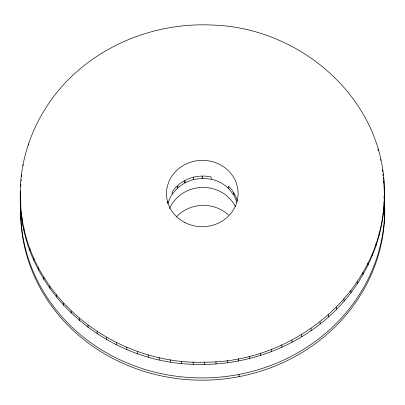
<?xml version="1.0" encoding="UTF-8"?>
<svg xmlns="http://www.w3.org/2000/svg" width="405" height="405" viewBox="0 0 405 405"><rect width="100%" height="100%" fill="white"/><g stroke="black" fill="none" stroke-linecap="round" stroke-linejoin="round"><path stroke-width="0.61" d="M20.25 196.182C19.44 149.278 41.113 103.326 76.044 72.384C112.681 39.579 162.521 22.822 211.491 25.014C301.229 27.186 385.363 100.344 384.396 193.109C385.206 240.008 363.533 285.96 328.597 316.907C291.964 349.712 242.119 366.469 193.15 364.277C103.412 362.1 19.283 288.947 20.25 196.182L20.802 209.01M20.301 198.425L20.458 190.947M384.173 203.705L384.345 190.861M20.63 186.589L20.852 184.098M21.126 180.994L21.237 179.749M20.751 206.768C27.181 298.308 115.724 365.244 204.535 362.197C293.453 362.617 380.092 293.174 384.122 201.462M167.508 203.021A35.802 33.169 -1.3 0 1 167.867 201.493L167.923 203.735A35.802 33.169 -1.3 0 1 172.241 194.147L177.876 187.657L185.07 182.665L193.372 179.481L202.262 178.306L211.182 179.223A35.802 33.169 -1.3 0 1 228.496 188.391L233.862 195.038L237.026 202.176M382.892 173.846L383.105 175.704M383.322 177.567L383.535 179.425M383.753 181.283L384.396 193.109M383.844 180.276L383.894 182.523M384.249 198.232L384.198 195.99A182.068 168.688 -1.3 0 1 204.889 377.911A182.068 168.688 -1.3 0 1 20.827 201.295M382.629 169.746L382.679 171.988M383.186 212.028L383.236 214.27M380.7 159.302L380.725 160.426M381.535 222.517L381.586 224.76M378.067 148.999L378.103 150.68M379.181 232.895L379.232 235.138M376.123 243.116L376.174 245.364M372.382 253.145L372.433 255.388M367.968 262.936L368.018 265.179M362.905 272.454L362.956 274.696M357.205 281.657L357.256 283.905M350.892 290.517L350.943 292.759M343.992 298.991L344.042 301.239M336.535 307.051L336.585 309.293M328.546 314.66L328.597 316.907M320.061 321.793L320.112 324.041M311.111 328.42L311.161 330.667M301.73 334.515L301.781 336.763M291.959 340.053L292.01 342.296M281.834 345.014L281.885 347.257M271.396 349.373L271.446 351.621M260.678 353.119L260.734 355.367M249.738 356.238L249.789 358.481M238.606 358.714L238.656 360.956M238.965 374.423L239.016 376.67M233.862 195.038L233.812 192.795A35.802 33.169 -1.3 0 1 237.219 200.48M233.675 194.739L233.624 192.496A35.802 33.169 -1.3 0 0 228.445 186.148L228.496 188.391M227.332 360.536L227.382 362.779M215.961 361.7L216.012 363.943M211.182 179.223L211.132 176.975A35.802 33.169 -1.3 0 0 202.586 176.059L202.637 178.306M202.262 178.306L202.211 176.064A35.802 33.169 -1.3 0 0 185.019 180.417L185.07 182.665M204.535 362.197L204.586 364.444M193.322 177.238L193.372 179.481M193.099 362.035L193.15 364.277M184.746 182.837L184.695 180.595A35.802 33.169 -1.3 0 0 177.825 185.414L177.876 187.657M181.703 361.204L181.754 363.447M177.344 188.143L177.294 185.9A35.802 33.169 -1.3 0 0 172.191 191.904L172.241 194.147M170.383 359.711L170.434 361.954M159.19 357.559L159.241 359.807M148.169 354.765L148.22 357.007M137.361 351.332L137.411 353.575M126.811 347.277L126.861 349.52M116.559 342.615L116.61 344.858M106.642 337.365L106.692 339.608M97.104 331.548L97.154 333.791M87.981 325.185L88.032 327.427M79.309 318.305L79.36 320.547M71.123 310.929L71.174 313.171M63.453 303.092L63.504 305.335M56.335 294.82L56.386 297.062M49.79 286.148L49.84 288.395M43.846 277.111L43.897 279.359M38.531 267.745L38.581 269.993M33.858 258.086L33.909 260.334M28.466 143.927L28.492 145.051M29.854 248.174L29.904 250.422M26.527 238.044L26.578 240.292M23.055 164.526L23.08 165.65M23.895 227.742L23.946 229.984M21.404 175.021L21.445 176.702M21.966 217.303L22.017 219.545M20.468 185.586L20.493 186.705M384.634 204.454A182.068 168.688 -1.3 0 1 201.913 380.173A182.068 168.688 -1.3 0 1 20.842 204.16M384.142 196.992A182.068 168.688 -1.3 0 1 384.573 203.209M169.558 208.666A35.802 33.169 -1.3 0 1 201.837 187.464A35.802 33.169 -1.3 0 1 235.421 206.621M176.261 216.938A35.802 33.169 -1.3 0 1 228.587 214.994M184.776 222.507A35.802 33.169 -1.3 0 0 238.094 192.998A35.802 33.169 -1.3 0 0 184.017 165.058A35.802 33.169 -1.3 0 0 184.776 222.507"/></g></svg>
